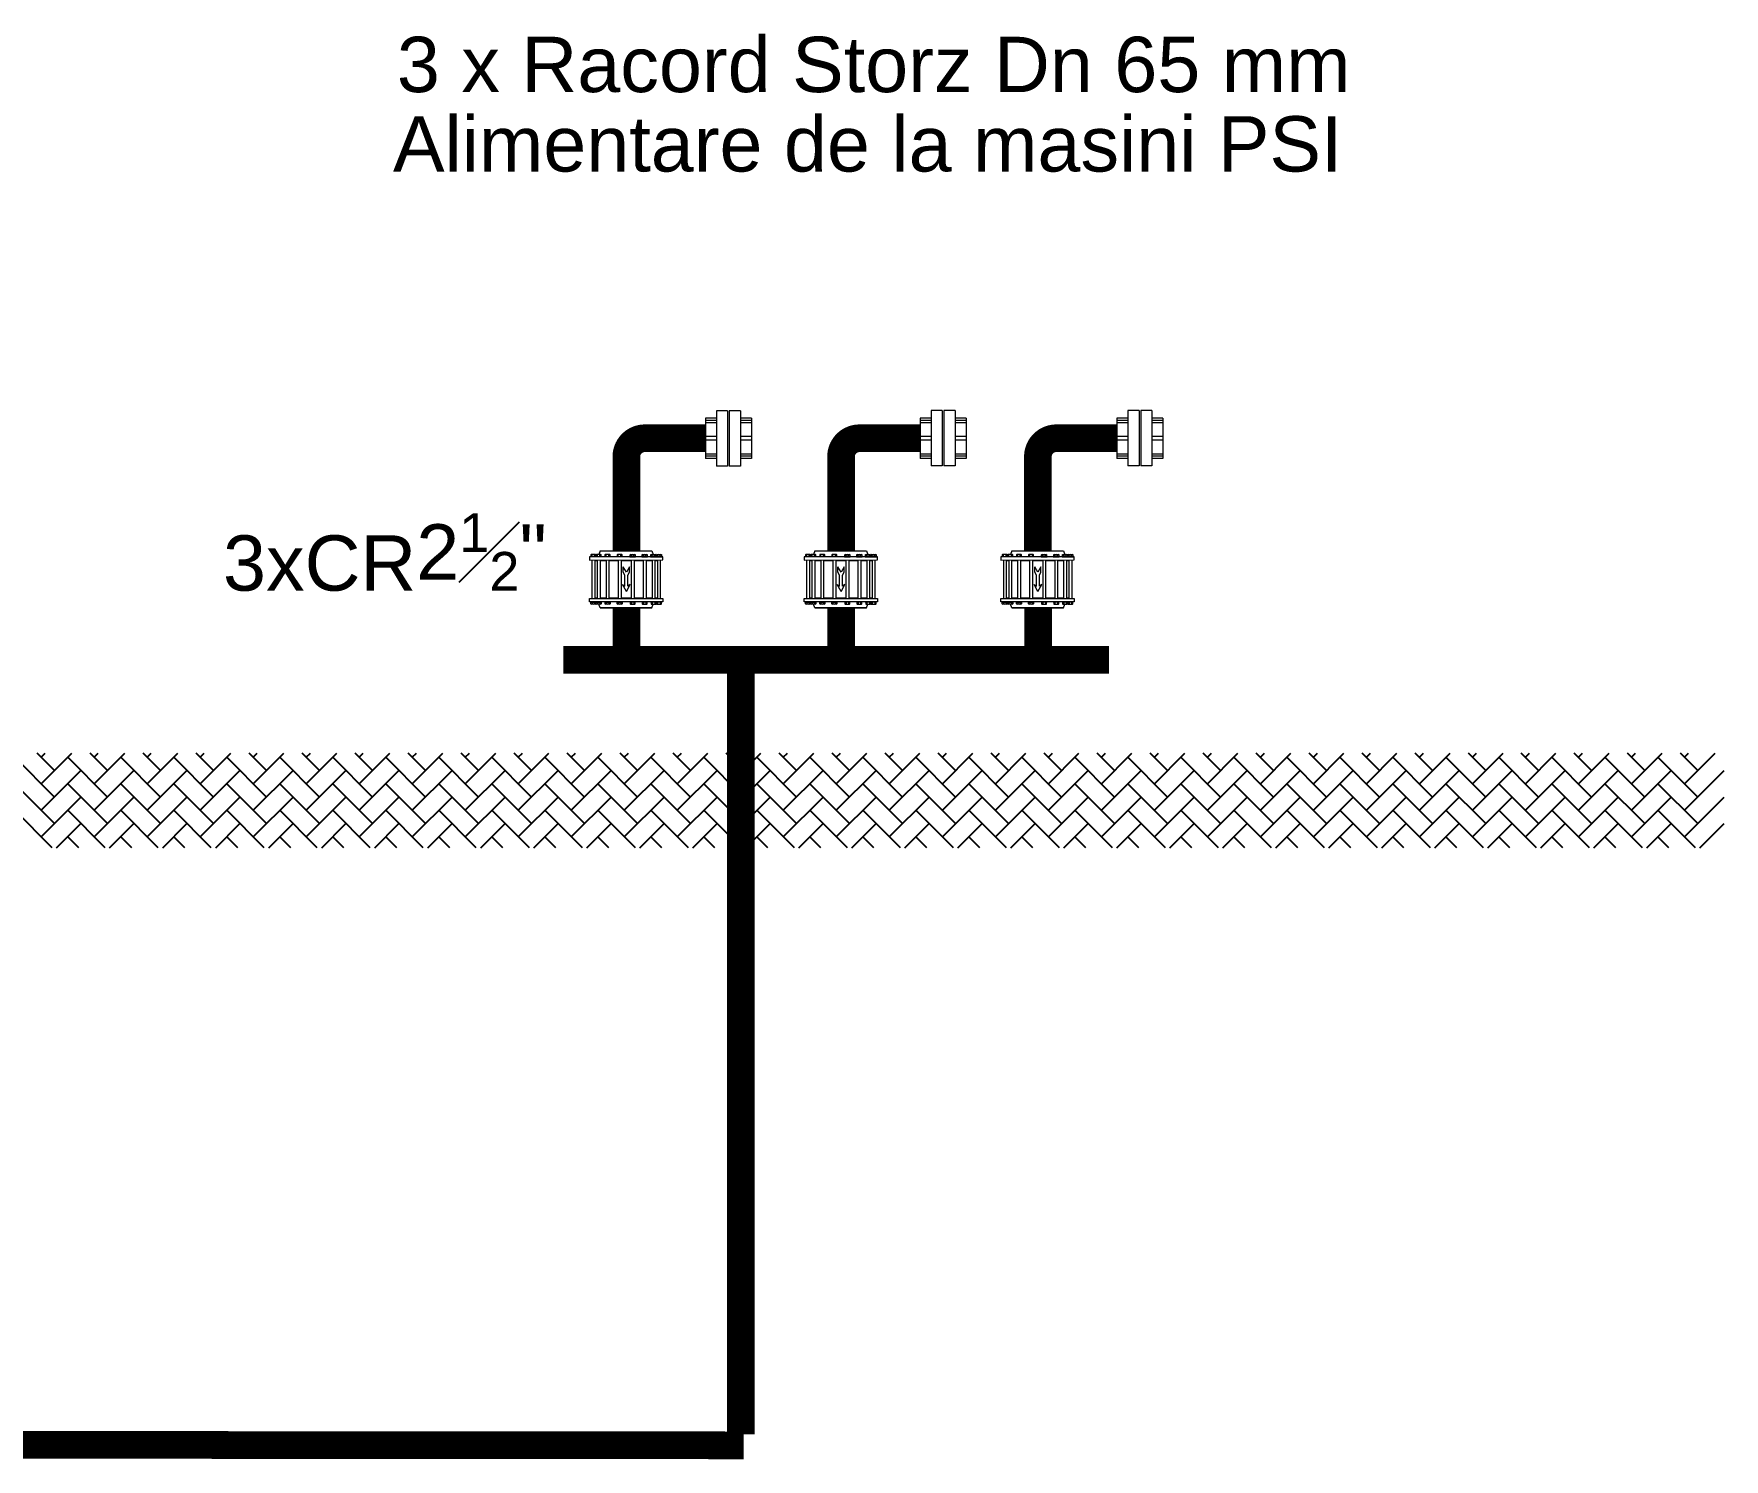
# Model space of a CAD drawing. Extents: x -6531732 to 89637, y -8915 to 32458.
# Drawn here: x 78016 to 82598, y 23277 to 27140 of the extents above; entities that cross this region are included whole.
import ezdxf
from ezdxf.enums import TextEntityAlignment as Align

# ---------------------------------------------------------------- set-up
doc = ezdxf.new("R2010")
doc.units = 0
doc.layers.add('SAN-MC-HIDRANT', color=1, linetype='HE_LINE', lineweight=25)
doc.layers.add('SAN-MC-VALVE', color=7, linetype='Continuous', lineweight=5)
doc.layers.add('SAN-MC-TEXT', color=7, linetype='Continuous')
doc.styles.get("Standard").update_dxf_attribs({"font": 'arial.ttf'})
doc.linetypes.add('HE_LINE', pattern='A,300,-250,["HE",Standard,S=0.5,R=0,X=-100.5,Y=-30.5],-100', length=650)
doc.linetypes.add('PSI_LINE', pattern='A,300,-150,["PSI",Standard,S=0.5,R=0,X=-130,Y=-30],-5', length=455)

# ---------------------------------------------------------------- blocks, each defined once
blk = doc.blocks.new('Clapeta Sens')
at = {"layer": 'SAN-MC-VALVE'}
for p, q in [((-92.3, 139.3), (-92.3, 143.8)), ((-85.5, 139.3), (-85.5, 143.8)), ((-77.7, 139.3), (-77.7, 143.9)), ((-70, 154.7), (-73.5, 144.5)), ((-70.9, 139.3), (-70.9, 143.9)), ((-70, 154.7), (69.9, 154.8)), ((-53.8, 139.4), (-53.8, 143.9)), ((-47, 139.4), (-47, 143.9)), ((-21.1, 139.4), (-21.1, 143.9)), ((-14.3, 139.4), (-14.3, 143.9)), ((14.2, 139.4), (14.2, 143.9)), ((21, 139.4), (21, 143.9)), ((46.9, 139.4), (46.9, 143.9)), ((53.7, 139.4), (53.7, 144)), ((69.9, 154.8), (73.4, 144.6)), ((70.8, 139.5), (70.8, 144)), ((77.6, 139.5), (77.6, 144)), ((85.4, 139.5), (85.4, 144)), ((92.2, 139.5), (92.2, 144)), ((-99.3, 129.5), (99.2, 129.6)), ((-92.8, 129.5), (-92.8, 25.1)), ((-84.9, 129.5), (-84.9, 25.1)), ((-84.9, 127.9), (-78.2, 127.9)), ((-78.2, 129.5), (-78.2, 25.1)), ((-70.4, 129.5), (-70.4, 25.1)), ((-70.4, 127.9), (-54.3, 128)), ((-54.3, 129.5), (-54.3, 25.1)), ((-46.4, 129.5), (-46.4, 25.1)), ((-46.4, 128), (-21.6, 128)), ((-21.6, 129.6), (-21.6, 25.1)), ((-13.8, 129.6), (-13.7, 25.2)), ((-13.8, 128), (13.7, 128)), ((0.7, 96.6), (-7.6, 111)), ((-7.6, 96.3), (-7.6, 111)), ((-3.3, 88.9), (-7.6, 96.3)), ((9, 111), (0.7, 96.6)), ((4.7, 88.9), (9, 96.3)), ((9, 96.3), (9, 111)), ((13.7, 129.6), (13.7, 25.2)), ((21.6, 129.6), (21.6, 25.2)), ((21.6, 128), (46.4, 128)), ((46.4, 129.6), (46.4, 25.2)), ((54.2, 129.6), (54.2, 25.2)), ((54.2, 128), (70.3, 128)), ((70.3, 129.6), (70.3, 25.2)), ((78.2, 129.6), (78.2, 25.2)), ((78.2, 128.1), (84.9, 128.1)), ((84.9, 129.6), (84.9, 25.2)), ((92.7, 129.6), (92.7, 25.2)), ((-9.7, 62.9), (-3.3, 58.7)), ((0.7, 43.9), (-9.7, 62.9)), ((-3.3, 58.7), (-3.3, 88.9)), ((0.7, 43.9), (11.1, 62.9)), ((4.7, 58.7), (4.7, 88.9)), ((11.1, 62.9), (4.7, 58.7)), ((-92.2, 15.3), (-92.2, 10.8)), ((-85.4, 15.3), (-85.4, 10.8)), ((-84.9, 26.7), (-78.2, 26.7)), ((-77.7, 15.3), (-77.7, 10.8)), ((-69.9, -0.1), (-73.5, 10.2)), ((-70.9, 15.3), (-70.9, 10.8)), ((-70.4, 26.7), (-54.3, 26.7)), ((69.9, 0.1), (-69.9, -0.1)), ((-69.9, -0.1), (69.9, 0.1)), ((-69.9, -0.1), (69.9, 0.1)), ((-53.7, 15.3), (-53.7, 10.8)), ((-46.9, 15.3), (-46.9, 10.8)), ((-46.4, 26.7), (-21.6, 26.7)), ((-21.1, 15.3), (-21.1, 10.8)), ((-14.3, 15.3), (-14.3, 10.8)), ((-13.8, 26.7), (13.7, 26.7)), ((14.2, 15.3), (14.2, 10.8)), ((21.1, 15.4), (21.1, 10.8)), ((21.6, 26.8), (46.4, 26.8)), ((46.9, 15.4), (46.9, 10.9)), ((53.7, 15.4), (53.7, 10.9)), ((54.2, 26.8), (70.3, 26.8)), ((69.9, 0.1), (73.5, 10.3)), ((69.9, 0.1), (69.9, 0.1)), ((70.9, 15.4), (70.9, 10.9)), ((77.7, 15.4), (77.7, 10.9)), ((78.2, 26.8), (84.9, 26.8)), ((85.4, 15.4), (85.4, 10.9)), ((92.2, 15.4), (92.2, 10.9)), ((-69.9, -0.1), (-69.9, -0.1))]:
    blk.add_line(p, q, dxfattribs=at)
for points in [[(-99.3, 138.1), (-99.3, 129.5), (99.2, 129.6), (99.2, 138.3)], [(-82.1, 139.3), (-82.1, 144), (-82.9, 144.5), (-94.9, 144.4), (-95.7, 144), (-95.7, 139.3)], [(-82.2, 138.2), (-82.2, 139.3), (-66.5, 139.3), (-66.5, 138.2)], [(-67.5, 139.3), (-67.5, 144), (-68.3, 144.5), (-80.3, 144.5), (-81.1, 144), (-81.1, 139.3)], [(-58.2, 138.2), (-58.2, 139.4), (-42.5, 139.4), (-42.5, 138.2)], [(-43.5, 139.4), (-43.6, 144), (-44.3, 144.5), (-56.4, 144.5), (-57.2, 144), (-57.2, 139.4)], [(-25.6, 138.2), (-25.6, 139.4), (-9.8, 139.4), (-9.8, 138.2)], [(-10.9, 139.4), (-10.9, 144), (-11.7, 144.5), (-23.7, 144.5), (-24.5, 144), (-24.5, 139.4)], [(25.5, 138.2), (25.5, 139.4), (9.8, 139.4), (9.8, 138.2)], [(10.8, 139.4), (10.8, 144), (11.6, 144.5), (23.6, 144.5), (24.4, 144.1), (24.4, 139.4)], [(58.1, 138.3), (58.1, 139.4), (42.4, 139.4), (42.4, 138.3)], [(43.5, 139.4), (43.5, 144.1), (44.3, 144.5), (56.3, 144.6), (57.1, 144.1), (57.1, 139.4)], [(82.1, 138.3), (82.1, 139.5), (66.4, 139.4), (66.4, 138.3)], [(67.4, 139.4), (67.4, 144.1), (68.2, 144.6), (80.3, 144.6), (81, 144.1), (81, 139.5)], [(82, 139.5), (82, 144.1), (82.8, 144.6), (94.8, 144.6), (95.6, 144.1), (95.6, 139.5)], [(-99.3, 16.4), (-99.3, 25.1), (99.3, 25.2), (99.3, 16.6)], [(-82, 15.3), (-82, 10.6), (-82.8, 10.2), (-94.9, 10.2), (-95.7, 10.6), (-95.7, 15.3)], [(-82.2, 16.5), (-82.2, 15.3), (-66.4, 15.3), (-66.4, 16.5)], [(-67.5, 15.3), (-67.5, 10.6), (-68.3, 10.2), (-80.3, 10.2), (-81.1, 10.6), (-81.1, 15.3)], [(-58.2, 16.5), (-58.2, 15.3), (-42.5, 15.3), (-42.5, 16.5)], [(-43.5, 15.3), (-43.5, 10.7), (-44.3, 10.2), (-56.3, 10.2), (-57.1, 10.7), (-57.1, 15.3)], [(-25.5, 16.5), (-25.5, 15.3), (-9.8, 15.3), (-9.8, 16.5)], [(-10.9, 15.3), (-10.9, 10.7), (-11.7, 10.2), (-23.7, 10.2), (-24.5, 10.7), (-24.5, 15.3)], [(25.5, 16.5), (25.5, 15.4), (9.8, 15.3), (9.8, 16.5)], [(10.8, 15.3), (10.8, 10.7), (11.6, 10.2), (23.7, 10.2), (24.5, 10.7), (24.5, 15.4)], [(58.2, 16.6), (58.2, 15.4), (42.4, 15.4), (42.4, 16.5)], [(43.5, 15.4), (43.5, 10.7), (44.3, 10.3), (56.3, 10.3), (57.1, 10.7), (57.1, 15.4)], [(82.1, 16.6), (82.1, 15.4), (66.4, 15.4), (66.4, 16.6)], [(67.5, 15.4), (67.5, 10.7), (68.3, 10.3), (80.3, 10.3), (81.1, 10.8), (81.1, 15.4)], [(82, 15.4), (82, 10.8), (82.8, 10.3), (94.8, 10.3), (95.6, 10.8), (95.6, 15.4)]]:
    blk.add_lwpolyline(points, close=True, dxfattribs=at)
for points in [[(-81, 138.2), (-96.7, 138.1), (-96.7, 139.3), (-81, 139.3)], [(80.9, 138.3), (96.7, 138.3), (96.7, 139.5), (80.9, 139.5)], [(-81, 16.5), (-96.7, 16.4), (-96.7, 15.3), (-81, 15.3)], [(81, 16.6), (96.7, 16.6), (96.7, 15.4), (81, 15.4)]]:
    blk.add_lwpolyline(points, dxfattribs=at)
for centre, radius, start, end in [((-94, 141.7), 2.71, 51.1632, 128.9213), ((-88.9, 134.5), 9.95, 70.0269, 110.0577), ((-83.8, 141.7), 2.71, 51.1633, 128.9213), ((-79.4, 141.7), 2.71, 51.1632, 128.9213), ((-74.3, 134.5), 9.95, 70.0269, 110.0577), ((-69.2, 141.7), 2.71, 51.1633, 128.9213), ((-55.5, 141.8), 2.71, 51.1632, 128.9213), ((-50.4, 134.5), 9.95, 70.0269, 110.0577), ((-45.3, 141.8), 2.71, 51.1633, 128.9213), ((-22.8, 141.8), 2.71, 51.1632, 128.9213), ((-17.7, 134.5), 9.95, 70.0269, 110.0577), ((-12.6, 141.8), 2.71, 51.1633, 128.9213), ((12.5, 141.8), 2.71, 51.1633, 128.9213), ((17.6, 134.6), 9.95, 70.0269, 110.0577), ((22.7, 141.8), 2.71, 51.1632, 128.9214), ((45.2, 141.8), 2.71, 51.1633, 128.9213), ((50.3, 134.6), 9.95, 70.0269, 110.0577), ((55.4, 141.8), 2.71, 51.1632, 128.9214), ((69.1, 141.8), 2.71, 51.1633, 128.9213), ((74.2, 134.6), 9.95, 70.0269, 110.0577), ((79.3, 141.9), 2.71, 51.1632, 128.9214), ((83.7, 141.9), 2.71, 51.1633, 128.9213), ((88.8, 134.6), 9.95, 70.0269, 110.0577), ((93.9, 141.9), 2.71, 51.1632, 128.9214), ((-94, 12.9), 2.71, 231.1632, 308.9214), ((-88.8, 20.1), 9.95, 250.0269, 290.0577), ((-83.7, 12.9), 2.71, 231.1633, 308.9213), ((-79.4, 12.9), 2.71, 231.1632, 308.9214), ((-74.3, 20.1), 9.95, 250.0269, 290.0577), ((-69.2, 12.9), 2.71, 231.1633, 308.9213), ((-55.4, 12.9), 2.71, 231.1632, 308.9214), ((-50.3, 20.1), 9.95, 250.0269, 290.0577), ((-45.2, 12.9), 2.71, 231.1633, 308.9213), ((-22.8, 12.9), 2.71, 231.1632, 308.9214), ((-17.7, 20.2), 9.95, 250.0269, 290.0577), ((-12.6, 12.9), 2.71, 231.1633, 308.9213), ((12.5, 12.9), 2.71, 231.1633, 308.9213), ((17.6, 20.2), 9.95, 250.0269, 290.0577), ((22.8, 13), 2.71, 231.1632, 308.9213), ((45.2, 13), 2.71, 231.1633, 308.9213), ((50.3, 20.2), 9.95, 250.0269, 290.0577), ((55.4, 13), 2.71, 231.1632, 308.9213), ((69.2, 13), 2.71, 231.1633, 308.9213), ((74.3, 20.2), 9.95, 250.0269, 290.0577), ((79.4, 13), 2.71, 231.1632, 308.9213), ((83.7, 13), 2.71, 231.1633, 308.9213), ((88.8, 20.2), 9.95, 250.0269, 290.0577), ((93.9, 13), 2.71, 231.1632, 308.9213)]:
    blk.add_arc(centre, radius, start, end, dxfattribs=at)
blk = doc.blocks.new('RACORD B')
at = {"layer": 'SAN-MC-VALVE', "lineweight": 0}
for p, q in [((118019.8, 117371.2), (117989.8, 117371.2)), ((117989.8, 117371.2), (117989.8, 117261.2)), ((118019.8, 117364.6), (117989.8, 117364.6)), ((118019.8, 117358.6), (117989.8, 117358.6)), ((118049.8, 117391.2), (118019.8, 117391.2)), ((118019.8, 117391.2), (118019.8, 117241.2)), ((118049.8, 117391.2), (118049.8, 117241.2)), ((118084.8, 117391.2), (118054.8, 117391.2)), ((118054.8, 117391.2), (118054.8, 117241.2)), ((118084.8, 117391.2), (118084.8, 117241.2)), ((118114.8, 117371.2), (118084.8, 117371.2)), ((118114.8, 117364.6), (118084.8, 117364.6)), ((118114.8, 117358.6), (118084.8, 117358.6)), ((118114.8, 117371.2), (118114.8, 117261.2)), ((118019.8, 117321.2), (117989.8, 117321.2)), ((118019.8, 117311.2), (117989.8, 117311.2)), ((118114.8, 117321.2), (118084.8, 117321.2)), ((118114.8, 117311.2), (118084.8, 117311.2)), ((118019.8, 117273.7), (117989.8, 117273.7)), ((118019.8, 117267.7), (117989.8, 117267.7)), ((118019.8, 117261.2), (117989.8, 117261.2)), ((118114.8, 117273.7), (118084.8, 117273.7)), ((118114.8, 117267.7), (118084.8, 117267.7)), ((118114.8, 117261.2), (118084.8, 117261.2)), ((118049.8, 117241.2), (118019.8, 117241.2)), ((118084.8, 117241.2), (118054.8, 117241.2))]:
    blk.add_line(p, q, dxfattribs=at)

msp = doc.modelspace()

# ---------------------------------------------------------------- linework, layer by layer
at = {"layer": 'SAN-MC-HIDRANT', "color": 140, "linetype": 'PSI_LINE', "ltscale": 2, "const_width": 75}
for points in [[(79622.4, 25739), (79622.4, 25993.7, -0.414214), (79672.4, 26043.7), (79836.5, 26043.7)], [(80204.3, 25739.1), (80204.3, 25993.7, -0.414214), (80254.3, 26043.7), (80418.4, 26043.7)], [(80737.9, 25739.1), (80737.9, 25993.7, -0.414214), (80787.9, 26043.7), (80952, 26043.7)]]:
    msp.add_lwpolyline(points, format="xyb", dxfattribs=at)
for points in [[(79622.9, 25584.2), (79622.9, 25443.1)], [(80204.7, 25584.2), (80204.7, 25443.2)], [(80738.4, 25584.2), (80738.4, 25443.2)], [(79932.7, 25443.1), (79932.7, 23344.5)], [(73084.3, 23319.3), (79940.3, 23314.7)]]:
    msp.add_lwpolyline(points, dxfattribs=at)
at = {"layer": 'SAN-MC-HIDRANT', "color": 140, "linetype": 'Continuous', "ltscale": 2, "const_width": 75}
msp.add_lwpolyline([(79451.5, 25443.1), (80930.4, 25443.1)], dxfattribs=at)
at = {"layer": 'SAN-MC-TEXT', "linetype": 'Continuous'}
for p, q in [((78072.2, 25071.5), (77964.4, 25179.2)), ((78072.2, 25143.3), (78025.2, 25190.3)), ((78036.3, 25179.2), (78047.3, 25190.3)), ((78036.3, 25107.4), (78119.2, 25190.3)), ((78215.9, 25071.5), (78108.1, 25179.2)), ((78215.9, 25143.3), (78168.9, 25190.3)), ((78179.9, 25179.2), (78191, 25190.3)), ((78179.9, 25107.4), (78262.9, 25190.3)), ((78359.6, 25071.5), (78251.8, 25179.2)), ((78359.6, 25143.3), (78312.6, 25190.3)), ((78323.6, 25179.2), (78334.7, 25190.3)), ((78323.6, 25107.4), (78406.5, 25190.3)), ((78503.2, 25071.5), (78395.5, 25179.2)), ((78503.2, 25143.3), (78456.2, 25190.3)), ((78467.3, 25179.2), (78478.4, 25190.3)), ((78467.3, 25107.4), (78550.2, 25190.3)), ((78646.9, 25071.5), (78539.2, 25179.2)), ((78646.9, 25143.3), (78599.9, 25190.3)), ((78611, 25179.2), (78622.1, 25190.3)), ((78611, 25107.4), (78693.9, 25190.3)), ((78790.6, 25071.5), (78682.8, 25179.2)), ((78790.6, 25143.3), (78743.6, 25190.3)), ((78754.7, 25179.2), (78765.8, 25190.3)), ((78754.7, 25107.4), (78837.6, 25190.3)), ((78934.3, 25071.5), (78826.5, 25179.2)), ((78934.3, 25143.3), (78887.3, 25190.3)), ((78898.4, 25179.2), (78909.4, 25190.3)), ((78898.4, 25107.4), (78981.3, 25190.3)), ((79078, 25071.5), (78970.2, 25179.2)), ((79078, 25143.3), (79031, 25190.3)), ((79042.1, 25179.2), (79053.1, 25190.3)), ((79042.1, 25107.4), (79125, 25190.3)), ((79221.7, 25071.5), (79113.9, 25179.2)), ((79221.7, 25143.3), (79174.7, 25190.3)), ((79185.7, 25179.2), (79196.8, 25190.3)), ((79185.7, 25107.4), (79268.7, 25190.3)), ((79365.3, 25071.5), (79257.6, 25179.2)), ((79365.3, 25143.3), (79318.3, 25190.3)), ((79329.4, 25179.2), (79340.5, 25190.3)), ((79329.4, 25107.4), (79412.3, 25190.3)), ((79509, 25071.5), (79401.3, 25179.2)), ((79509, 25143.3), (79462, 25190.3)), ((79473.1, 25179.2), (79484.2, 25190.3)), ((79473.1, 25107.4), (79556, 25190.3)), ((79652.7, 25071.5), (79544.9, 25179.2)), ((79652.7, 25143.3), (79605.7, 25190.3)), ((79616.8, 25179.2), (79627.9, 25190.3)), ((79616.8, 25107.4), (79699.7, 25190.3)), ((79796.4, 25071.5), (79688.6, 25179.2)), ((79796.4, 25143.3), (79749.4, 25190.3)), ((79760.5, 25179.2), (79771.5, 25190.3)), ((79760.5, 25107.4), (79843.4, 25190.3)), ((79940.1, 25071.5), (79832.3, 25179.2)), ((79940.1, 25143.3), (79893.1, 25190.3)), ((79904.2, 25179.2), (79915.2, 25190.3)), ((79904.2, 25107.4), (79987.1, 25190.3)), ((80083.8, 25071.5), (79976, 25179.2)), ((80083.8, 25143.3), (80036.8, 25190.3)), ((80047.8, 25179.2), (80058.9, 25190.3)), ((80047.8, 25107.4), (80130.8, 25190.3)), ((80227.4, 25071.5), (80119.7, 25179.2)), ((80227.4, 25143.3), (80180.4, 25190.3)), ((80191.5, 25179.2), (80202.6, 25190.3)), ((80191.5, 25107.4), (80274.4, 25190.3)), ((80371.1, 25071.5), (80263.4, 25179.2)), ((80371.1, 25143.3), (80324.1, 25190.3)), ((80335.2, 25179.2), (80346.3, 25190.3)), ((80335.2, 25107.4), (80418.1, 25190.3)), ((80514.8, 25071.5), (80407.1, 25179.2)), ((80514.8, 25143.3), (80467.8, 25190.3)), ((80478.9, 25179.2), (80490, 25190.3)), ((80478.9, 25107.4), (80561.8, 25190.3)), ((80658.5, 25071.5), (80550.7, 25179.2)), ((80658.5, 25143.3), (80611.5, 25190.3)), ((80622.6, 25179.2), (80633.7, 25190.3)), ((80622.6, 25107.4), (80705.5, 25190.3)), ((80802.2, 25071.5), (80694.4, 25179.2)), ((80802.2, 25143.3), (80755.2, 25190.3)), ((80766.3, 25179.2), (80777.3, 25190.3)), ((80766.3, 25107.4), (80849.2, 25190.3)), ((80945.9, 25071.5), (80838.1, 25179.2)), ((80945.9, 25143.3), (80898.9, 25190.3)), ((80909.9, 25179.2), (80921, 25190.3)), ((80909.9, 25107.4), (80992.9, 25190.3)), ((81089.6, 25071.5), (80981.8, 25179.2)), ((81089.6, 25143.3), (81042.6, 25190.3)), ((81053.6, 25179.2), (81064.7, 25190.3)), ((81053.6, 25107.4), (81136.5, 25190.3)), ((81233.2, 25071.5), (81125.5, 25179.2)), ((81233.2, 25143.3), (81186.2, 25190.3)), ((81197.3, 25179.2), (81208.4, 25190.3)), ((81197.3, 25107.4), (81280.2, 25190.3)), ((81376.9, 25071.5), (81269.2, 25179.2)), ((81376.9, 25143.3), (81329.9, 25190.3)), ((81341, 25179.2), (81352.1, 25190.3)), ((81341, 25107.4), (81423.9, 25190.3)), ((81520.6, 25071.5), (81412.8, 25179.2)), ((81520.6, 25143.3), (81473.6, 25190.3)), ((81484.7, 25179.2), (81495.8, 25190.3)), ((81484.7, 25107.4), (81567.6, 25190.3)), ((81664.3, 25071.5), (81556.5, 25179.2)), ((81664.3, 25143.3), (81617.3, 25190.3)), ((81628.4, 25179.2), (81639.4, 25190.3)), ((81628.4, 25107.4), (81711.3, 25190.3)), ((81808, 25071.5), (81700.2, 25179.2)), ((81808, 25143.3), (81761, 25190.3)), ((81772, 25179.2), (81783.1, 25190.3)), ((81772, 25107.4), (81855, 25190.3)), ((81951.7, 25071.5), (81843.9, 25179.2)), ((81951.7, 25143.3), (81904.7, 25190.3)), ((81915.7, 25179.2), (81926.8, 25190.3)), ((81915.7, 25107.4), (81998.7, 25190.3)), ((82095.3, 25071.5), (81987.6, 25179.2)), ((82095.3, 25143.3), (82048.3, 25190.3)), ((82059.4, 25179.2), (82070.5, 25190.3)), ((82059.4, 25107.4), (82142.3, 25190.3)), ((82239, 25071.5), (82131.3, 25179.2)), ((82239, 25143.3), (82192, 25190.3)), ((82203.1, 25179.2), (82214.2, 25190.3)), ((82203.1, 25107.4), (82286, 25190.3)), ((82382.7, 25071.5), (82274.9, 25179.2)), ((82382.7, 25143.3), (82335.7, 25190.3)), ((82346.8, 25179.2), (82357.9, 25190.3)), ((82346.8, 25107.4), (82429.7, 25190.3)), ((82526.4, 25071.5), (82418.6, 25179.2)), ((82526.4, 25143.3), (82479.4, 25190.3)), ((82490.5, 25179.2), (82501.5, 25190.3)), ((82490.5, 25107.4), (82573.4, 25190.3)), ((78036.3, 25035.5), (78144, 25143.3)), ((78179.9, 25035.5), (78287.7, 25143.3)), ((78323.6, 25035.5), (78431.4, 25143.3)), ((78467.3, 25035.5), (78575.1, 25143.3)), ((78611, 25035.5), (78718.8, 25143.3)), ((78754.7, 25035.5), (78862.4, 25143.3)), ((78898.4, 25035.5), (79006.1, 25143.3)), ((79042.1, 25035.5), (79149.8, 25143.3)), ((79185.7, 25035.5), (79293.5, 25143.3)), ((79329.4, 25035.5), (79437.2, 25143.3)), ((79473.1, 25035.5), (79580.9, 25143.3)), ((79616.8, 25035.5), (79724.6, 25143.3)), ((79760.5, 25035.5), (79868.2, 25143.3)), ((79904.2, 25035.5), (80011.9, 25143.3)), ((80047.8, 25035.5), (80155.6, 25143.3)), ((80191.5, 25035.5), (80299.3, 25143.3)), ((80335.2, 25035.5), (80443, 25143.3)), ((80478.9, 25035.5), (80586.7, 25143.3)), ((80622.6, 25035.5), (80730.3, 25143.3)), ((80766.3, 25035.5), (80874, 25143.3)), ((80909.9, 25035.5), (81017.7, 25143.3)), ((81053.6, 25035.5), (81161.4, 25143.3)), ((81197.3, 25035.5), (81305.1, 25143.3)), ((81341, 25035.5), (81448.8, 25143.3)), ((81484.7, 25035.5), (81592.4, 25143.3)), ((81628.4, 25035.5), (81736.1, 25143.3)), ((81772, 25035.5), (81879.8, 25143.3)), ((81915.7, 25035.5), (82023.5, 25143.3)), ((82059.4, 25035.5), (82167.2, 25143.3)), ((82203.1, 25035.5), (82310.9, 25143.3)), ((82346.8, 25035.5), (82454.5, 25143.3)), ((82490.5, 25035.5), (82598.2, 25143.3)), ((78072.2, 24999.6), (77964.4, 25107.4)), ((78036.3, 24963.7), (78144, 25071.5)), ((78215.9, 24999.6), (78108.1, 25107.4)), ((78179.9, 24963.7), (78287.7, 25071.5)), ((78359.6, 24999.6), (78251.8, 25107.4)), ((78323.6, 24963.7), (78431.4, 25071.5)), ((78503.2, 24999.6), (78395.5, 25107.4)), ((78467.3, 24963.7), (78575.1, 25071.5)), ((78646.9, 24999.6), (78539.2, 25107.4)), ((78611, 24963.7), (78718.8, 25071.5)), ((78790.6, 24999.6), (78682.8, 25107.4)), ((78754.7, 24963.7), (78862.4, 25071.5)), ((78934.3, 24999.6), (78826.5, 25107.4)), ((78898.4, 24963.7), (79006.1, 25071.5)), ((79078, 24999.6), (78970.2, 25107.4)), ((79042.1, 24963.7), (79149.8, 25071.5)), ((79221.7, 24999.6), (79113.9, 25107.4)), ((79185.7, 24963.7), (79293.5, 25071.5)), ((79365.3, 24999.6), (79257.6, 25107.4)), ((79329.4, 24963.7), (79437.2, 25071.5)), ((79509, 24999.6), (79401.3, 25107.4)), ((79473.1, 24963.7), (79580.9, 25071.5)), ((79652.7, 24999.6), (79544.9, 25107.4)), ((79616.8, 24963.7), (79724.6, 25071.5)), ((79796.4, 24999.6), (79688.6, 25107.4)), ((79760.5, 24963.7), (79868.2, 25071.5)), ((79940.1, 24999.6), (79832.3, 25107.4)), ((79904.2, 24963.7), (80011.9, 25071.5)), ((80083.8, 24999.6), (79976, 25107.4)), ((80047.8, 24963.7), (80155.6, 25071.5)), ((80227.4, 24999.6), (80119.7, 25107.4)), ((80191.5, 24963.7), (80299.3, 25071.5)), ((80371.1, 24999.6), (80263.4, 25107.4)), ((80335.2, 24963.7), (80443, 25071.5)), ((80514.8, 24999.6), (80407.1, 25107.4)), ((80478.9, 24963.7), (80586.7, 25071.5)), ((80658.5, 24999.6), (80550.7, 25107.4)), ((80622.6, 24963.7), (80730.3, 25071.5)), ((80802.2, 24999.6), (80694.4, 25107.4)), ((80766.3, 24963.7), (80874, 25071.5)), ((80945.9, 24999.6), (80838.1, 25107.4)), ((80909.9, 24963.7), (81017.7, 25071.5)), ((81089.6, 24999.6), (80981.8, 25107.4)), ((81053.6, 24963.7), (81161.4, 25071.5)), ((81233.2, 24999.6), (81125.5, 25107.4)), ((81197.3, 24963.7), (81305.1, 25071.5)), ((81376.9, 24999.6), (81269.2, 25107.4)), ((81341, 24963.7), (81448.8, 25071.5)), ((81520.6, 24999.6), (81412.8, 25107.4)), ((81484.7, 24963.7), (81592.4, 25071.5)), ((81664.3, 24999.6), (81556.5, 25107.4)), ((81628.4, 24963.7), (81736.1, 25071.5)), ((81808, 24999.6), (81700.2, 25107.4)), ((81772, 24963.7), (81879.8, 25071.5)), ((81951.7, 24999.6), (81843.9, 25107.4)), ((81915.7, 24963.7), (82023.5, 25071.5)), ((82095.3, 24999.6), (81987.6, 25107.4)), ((82059.4, 24963.7), (82167.2, 25071.5)), ((82239, 24999.6), (82131.3, 25107.4)), ((82203.1, 24963.7), (82310.9, 25071.5)), ((82382.7, 24999.6), (82274.9, 25107.4)), ((82346.8, 24963.7), (82454.5, 25071.5)), ((82526.4, 24999.6), (82418.6, 25107.4)), ((82490.5, 24963.7), (82598.2, 25071.5)), ((78066.2, 24933.7), (77964.4, 25035.5)), ((78209.9, 24933.7), (78108.1, 25035.5)), ((78353.6, 24933.7), (78251.8, 25035.5)), ((78497.3, 24933.7), (78395.5, 25035.5)), ((78641, 24933.7), (78539.2, 25035.5)), ((78784.7, 24933.7), (78682.8, 25035.5)), ((78928.3, 24933.7), (78826.5, 25035.5)), ((79072, 24933.7), (78970.2, 25035.5)), ((79215.7, 24933.7), (79113.9, 25035.5)), ((79359.4, 24933.7), (79257.6, 25035.5)), ((79503.1, 24933.7), (79401.3, 25035.5)), ((79646.8, 24933.7), (79544.9, 25035.5)), ((79790.4, 24933.7), (79688.6, 25035.5)), ((79934.1, 24933.7), (79832.3, 25035.5)), ((80077.8, 24933.7), (79976, 25035.5)), ((80221.5, 24933.7), (80119.7, 25035.5)), ((80365.2, 24933.7), (80263.4, 25035.5)), ((80508.9, 24933.7), (80407.1, 25035.5)), ((80652.6, 24933.7), (80550.7, 25035.5)), ((80796.2, 24933.7), (80694.4, 25035.5)), ((80939.9, 24933.7), (80838.1, 25035.5)), ((81083.6, 24933.7), (80981.8, 25035.5)), ((81227.3, 24933.7), (81125.5, 25035.5)), ((81371, 24933.7), (81269.2, 25035.5)), ((81514.7, 24933.7), (81412.8, 25035.5)), ((81658.3, 24933.7), (81556.5, 25035.5)), ((81802, 24933.7), (81700.2, 25035.5)), ((81945.7, 24933.7), (81843.9, 25035.5)), ((82089.4, 24933.7), (81987.6, 25035.5)), ((82233.1, 24933.7), (82131.3, 25035.5)), ((82376.8, 24933.7), (82274.9, 25035.5)), ((82520.4, 24933.7), (82418.6, 25035.5)), ((78078.1, 24933.7), (78144, 24999.6)), ((78221.8, 24933.7), (78287.7, 24999.6)), ((78365.5, 24933.7), (78431.4, 24999.6)), ((78509.2, 24933.7), (78575.1, 24999.6)), ((78652.9, 24933.7), (78718.8, 24999.6)), ((78796.6, 24933.7), (78862.4, 24999.6)), ((78940.2, 24933.7), (79006.1, 24999.6)), ((79083.9, 24933.7), (79149.8, 24999.6)), ((79227.6, 24933.7), (79293.5, 24999.6)), ((79371.3, 24933.7), (79437.2, 24999.6)), ((79515, 24933.7), (79580.9, 24999.6)), ((79658.7, 24933.7), (79724.6, 24999.6)), ((79802.3, 24933.7), (79868.2, 24999.6)), ((79946, 24933.7), (80011.9, 24999.6)), ((80089.7, 24933.7), (80155.6, 24999.6)), ((80233.4, 24933.7), (80299.3, 24999.6)), ((80377.1, 24933.7), (80443, 24999.6)), ((80520.8, 24933.7), (80586.7, 24999.6)), ((80664.4, 24933.7), (80730.3, 24999.6)), ((80808.1, 24933.7), (80874, 24999.6)), ((80951.8, 24933.7), (81017.7, 24999.6)), ((81095.5, 24933.7), (81161.4, 24999.6)), ((81239.2, 24933.7), (81305.1, 24999.6)), ((81382.9, 24933.7), (81448.8, 24999.6)), ((81526.5, 24933.7), (81592.4, 24999.6)), ((81670.2, 24933.7), (81736.1, 24999.6)), ((81813.9, 24933.7), (81879.8, 24999.6)), ((81957.6, 24933.7), (82023.5, 24999.6)), ((82101.3, 24933.7), (82167.2, 24999.6)), ((82245, 24933.7), (82310.9, 24999.6)), ((82388.7, 24933.7), (82454.5, 24999.6)), ((82532.3, 24933.7), (82598.2, 24999.6)), ((78138.1, 24933.7), (78108.1, 24963.7)), ((78281.8, 24933.7), (78251.8, 24963.7)), ((78425.4, 24933.7), (78395.5, 24963.7)), ((78569.1, 24933.7), (78539.2, 24963.7)), ((78712.8, 24933.7), (78682.8, 24963.7)), ((78856.5, 24933.7), (78826.5, 24963.7)), ((79000.2, 24933.7), (78970.2, 24963.7)), ((79143.9, 24933.7), (79113.9, 24963.7)), ((79287.6, 24933.7), (79257.6, 24963.7)), ((79431.2, 24933.7), (79401.3, 24963.7)), ((79574.9, 24933.7), (79544.9, 24963.7)), ((79718.6, 24933.7), (79688.6, 24963.7)), ((79862.3, 24933.7), (79832.3, 24963.7)), ((80006, 24933.7), (79976, 24963.7)), ((80149.7, 24933.7), (80119.7, 24963.7)), ((80293.3, 24933.7), (80263.4, 24963.7)), ((80437, 24933.7), (80407.1, 24963.7)), ((80580.7, 24933.7), (80550.7, 24963.7)), ((80724.4, 24933.7), (80694.4, 24963.7)), ((80868.1, 24933.7), (80838.1, 24963.7)), ((81011.8, 24933.7), (80981.8, 24963.7)), ((81155.4, 24933.7), (81125.5, 24963.7)), ((81299.1, 24933.7), (81269.2, 24963.7)), ((81442.8, 24933.7), (81412.8, 24963.7)), ((81586.5, 24933.7), (81556.5, 24963.7)), ((81730.2, 24933.7), (81700.2, 24963.7)), ((81873.9, 24933.7), (81843.9, 24963.7)), ((82017.6, 24933.7), (81987.6, 24963.7)), ((82161.2, 24933.7), (82131.3, 24963.7)), ((82304.9, 24933.7), (82274.9, 24963.7)), ((82448.6, 24933.7), (82418.6, 24963.7))]:
    msp.add_line(p, q, dxfattribs=at)

# ---------------------------------------------------------------- block references
at = {"layer": 'SAN-MC-VALVE'}
for name, p in [('RACORD B', (-38153.3, -91272.8)), ('RACORD B', (-37571.4, -91272.7)), ('RACORD B', (-37037.8, -91272.7)), ('Clapeta Sens', (79621.7, 25584.2)), ('Clapeta Sens', (80203.6, 25584.2)), ('Clapeta Sens', (80737.2, 25584.2))]:
    msp.add_blockref(name, p, dxfattribs=at)

# ---------------------------------------------------------------- texts
at = {"layer": 'SAN-MC-TEXT'}
for s, p in [('3 x Racord Storz Dn 65 mm', (80292.9, 27056.6)), ('Alimentare de la masini PSI', (80276.7, 26841.4))]:
    msp.add_text(s, height=150, dxfattribs=at).set_placement(p, align=Align.MIDDLE_CENTER)
at = {"layer": 'SAN-MC-TEXT', "insert": (78529, 25840.6), "char_height": 150, "width": 2045.744, "attachment_point": 1}
msp.add_mtext('3xCR{\\A1;2\\H0.7x;\\S1#2;\\H1.42857x;"}', dxfattribs=at)

doc.saveas('drawing.dxf')
